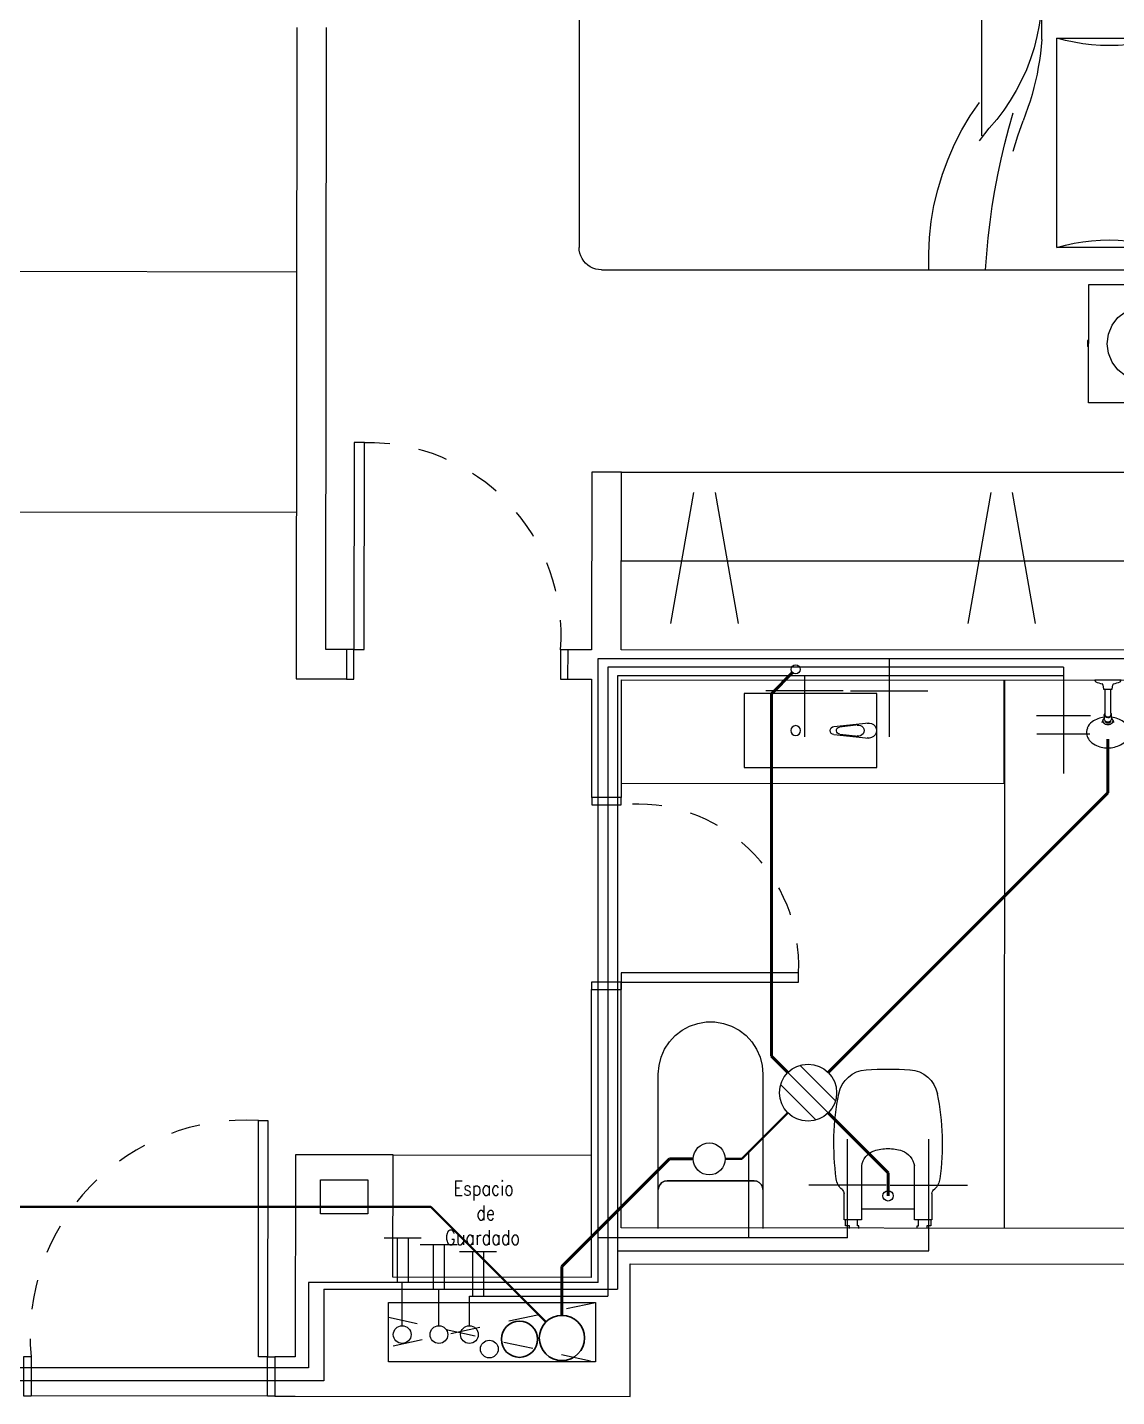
# Model space of a CAD drawing. Header units: millimetres. Extents: x 539 to 842, y -453 to -96.
# Drawn here: x 816.393 to 820.08, y -317.116 to -312.482 of the extents above; entities that cross this region are included whole.
import ezdxf

# ---------------------------------------------------------------- set-up
doc = ezdxf.new("R2010")
doc.units = ezdxf.units.MM
doc.header["$LTSCALE"] = 0.1
for name, pattern in [('ACAD_ISO02W100', [15, 12, -3]), ('CONTINUA', [0]), ('HIDDEN', [0.375, 0.25, -0.125]), ('Trazo', [0.00635, 0.003175, -0.003175])]:
    doc.linetypes.add(name, pattern=pattern)
doc.layers.get('0').update_dxf_attribs({"lineweight": 5})
for name, color, linetype, lineweight in [('00-Agua Caliente', 1, 'Continuous', 20), ('00-Agua Fria', 5, 'ACAD_ISO02W100', 20), ('A-DETL-GENF', 7, 'Continuous', 5), ('A-DOOR', 7, 'Continuous', 5), ('MUEBLES', 250, 'Continuous', 5), ('P-SANR-FIXT', 7, 'Continuous', 5)]:
    doc.layers.add(name, color=color, linetype=linetype, lineweight=lineweight)
doc.layers.add('00-Pluvial', color=40, linetype='Continuous')
doc.layers.add('00-Secundario', color=24, linetype='Continuous')
doc.layers.add('00-Primario', color=7, linetype='Continuous', true_color=0xff2400)
doc.layers.add('A-DOOR-HDLN', color=5, linetype='Trazo', lineweight=5, true_color=0x0000ff)
doc.styles.add('Romans 1.50', font='romans.shx', dxfattribs={"width": 0.8, "height": 0.15})

# ---------------------------------------------------------------- blocks, each defined once
blk = doc.blocks.new('Family6 - Puerta OBLAK - Baño-2882893-1-TORRE-ARQ-PB')
at = {"layer": 'A-DOOR', "color": 8, "lineweight": 25}
for p, q in [((-0.3, 0.05), (-0.325, 0.05)), ((-0.325, 0.05), (-0.325, -0.05)), ((-0.3, -0.05), (-0.3, 0.05)), ((0.325, 0.05), (0.3, 0.05)), ((0.3, 0.05), (0.3, -0.05)), ((0.325, -0.05), (0.325, 0.05)), ((-0.325, -0.05), (-0.3, -0.05)), ((-0.2685, -0.0508), (-0.3, -0.0508)), ((-0.3, -0.0508), (-0.3, -0.6507)), ((-0.2685, -0.6507), (-0.2685, -0.0508)), ((0.3, -0.05), (0.325, -0.05)), ((-0.3, -0.6507), (-0.2685, -0.6507))]:
    blk.add_line(p, q, dxfattribs=at)
at = {"layer": 'A-DOOR-HDLN', "color": 8}
blk.add_arc((-0.2437, -0.1049), 0.5464, 267.4017, 5.688, dxfattribs=at)
blk = doc.blocks.new('Family5 - Puerta OPBLAK - Dormitorio-2880729-1-TORRE-ARQ-PB')
at = {"layer": 'A-DOOR', "color": 8, "lineweight": 25}
for p, q in [((-0.35, 0.05), (-0.375, 0.05)), ((-0.375, 0.05), (-0.375, -0.05)), ((-0.35, -0.05), (-0.35, 0.05)), ((0.375, 0.05), (0.35, 0.05)), ((0.35, 0.05), (0.35, -0.05)), ((0.375, -0.05), (0.375, 0.05)), ((-0.375, -0.05), (-0.35, -0.05)), ((0.35, -0.05), (0.315, -0.05)), ((0.315, -0.05), (0.315, -0.75)), ((0.35, -0.75), (0.35, -0.05)), ((0.35, -0.05), (0.375, -0.05)), ((0.315, -0.75), (0.35, -0.75))]:
    blk.add_line(p, q, dxfattribs=at)
at = {"layer": 'A-DOOR-HDLN', "color": 8}
blk.add_arc((0.3017, -0.0967), 0.6534, 175.8984, 271.164, dxfattribs=at)
blk = doc.blocks.new('Family7 - Puerta OBLAK - Acceso-2885777-1-TORRE-ARQ-PB')
at = {"layer": 'A-DOOR', "color": 8, "lineweight": 25}
for p, q in [((-0.425, -0.0668), (-0.425, 0.0668)), ((-0.425, 0.0668), (-0.4, 0.0668)), ((-0.4, 0.0668), (-0.4, -0.0668)), ((0.4, -0.0668), (0.4, 0.0668)), ((0.4, 0.0668), (0.425, 0.0668)), ((0.425, 0.0668), (0.425, -0.0668)), ((-0.4, -0.0668), (-0.425, -0.0668)), ((-0.4, -0.0667), (-0.3693, -0.0667)), ((-0.4, -0.8667), (-0.4, -0.0667)), ((-0.3693, -0.0667), (-0.3693, -0.8667)), ((0.425, -0.0668), (0.4, -0.0668)), ((-0.3693, -0.8667), (-0.4, -0.8667))]:
    blk.add_line(p, q, dxfattribs=at)
at = {"layer": 'A-DOOR-HDLN', "color": 8}
blk.add_arc((-0.3269, -0.1376), 0.7303, 266.6701, 5.5698, dxfattribs=at)
blk = doc.blocks.new('cama grande')
at = {"layer": 'MUEBLES'}
for p, q in [((584.9898, 704.5615), (585.0149, 704.5615)), ((584.9898, 704.5615), (584.9898, 704.1865)), ((585.0149, 704.5615), (585.3898, 704.5615)), ((585.3898, 704.1866), (585.3898, 704.5615)), ((585.4398, 704.5615), (587.0795, 704.5615)), ((585.4398, 704.4853), (585.4398, 704.5615)), ((587.0795, 704.4853), (587.0795, 704.5615)), ((585.1898, 704.499), (585.1575, 704.4947)), ((585.2222, 704.4947), (585.1898, 704.499)), ((585.1015, 704.4624), (585.0816, 704.4365)), ((585.1273, 704.4822), (585.1015, 704.4624)), ((585.1575, 704.4947), (585.1273, 704.4822)), ((585.2523, 704.4822), (585.2222, 704.4947)), ((585.2782, 704.4624), (585.2523, 704.4822)), ((585.298, 704.4365), (585.2782, 704.4624)), ((585.4398, 704.4853), (585.516, 704.4853)), ((585.4398, 704.4853), (587.0795, 704.4853)), ((585.4556, 704.4554), (585.45, 704.4472)), ((585.4621, 704.4629), (585.4556, 704.4554)), ((585.4696, 704.4695), (585.4621, 704.4629)), ((585.4779, 704.475), (585.4696, 704.4695)), ((585.4869, 704.4795), (585.4779, 704.475)), ((585.4963, 704.4827), (585.4869, 704.4795)), ((585.5061, 704.4846), (585.4963, 704.4827)), ((585.516, 704.4853), (585.5061, 704.4846)), ((587.0133, 704.4846), (587.0033, 704.4853)), ((587.0033, 704.4853), (587.0795, 704.4853)), ((587.023, 704.4827), (587.0133, 704.4846)), ((587.0325, 704.4795), (587.023, 704.4827)), ((587.0414, 704.475), (587.0325, 704.4795)), ((587.0497, 704.4695), (587.0414, 704.475)), ((587.0572, 704.4629), (587.0497, 704.4695)), ((587.0638, 704.4554), (587.0572, 704.4629)), ((587.0693, 704.4472), (587.0638, 704.4554)), ((585.0691, 704.4064), (585.0649, 704.374)), ((585.0816, 704.4365), (585.0691, 704.4064)), ((585.1509, 704.4129), (585.1422, 704.4015)), ((585.1623, 704.4217), (585.1509, 704.4129)), ((585.1756, 704.4272), (585.1623, 704.4217)), ((585.1898, 704.4291), (585.1756, 704.4272)), ((585.1898, 704.4291), (585.1898, 704.384)), ((585.2041, 704.4272), (585.1898, 704.4291)), ((585.2173, 704.4217), (585.2041, 704.4272)), ((585.2287, 704.4129), (585.2173, 704.4217)), ((585.2375, 704.4015), (585.2287, 704.4129)), ((585.3105, 704.4064), (585.298, 704.4365)), ((585.3148, 704.374), (585.3105, 704.4064)), ((585.4405, 704.419), (585.4398, 704.4091)), ((585.4398, 703.8376), (585.4398, 704.4091)), ((585.4424, 704.4288), (585.4405, 704.419)), ((585.4456, 704.4382), (585.4424, 704.4288)), ((585.45, 704.4472), (585.4456, 704.4382)), ((586.2241, 704.4345), (585.516, 704.4345)), ((585.5237, 704.4054), (585.516, 704.4345)), ((585.516, 704.4345), (585.516, 704.0789)), ((585.5301, 704.3761), (585.5237, 704.4054)), ((586.2163, 704.4054), (586.21, 704.3761)), ((586.2241, 704.4345), (586.2163, 704.4054)), ((586.2241, 704.0789), (586.2241, 704.4345)), ((587.0033, 704.4345), (586.2953, 704.4345)), ((586.2953, 704.4345), (586.2953, 704.0789)), ((586.303, 704.4054), (586.2953, 704.4345)), ((586.3093, 704.3761), (586.303, 704.4054)), ((586.9956, 704.4054), (586.9892, 704.3761)), ((587.0033, 704.4345), (586.9956, 704.4054)), ((587.0033, 704.0789), (587.0033, 704.4345)), ((587.0737, 704.4382), (587.0693, 704.4472)), ((587.0769, 704.4288), (587.0737, 704.4382)), ((587.0789, 704.419), (587.0769, 704.4288)), ((587.0795, 704.4091), (587.0789, 704.419)), ((587.0795, 704.4091), (587.0795, 704.0281)), ((587.5027, 704.4338), (587.1277, 704.4338)), ((587.1277, 704.059), (587.1277, 704.4338)), ((587.5277, 704.4338), (587.5027, 704.4338)), ((587.5277, 704.4338), (587.5277, 704.0589)), ((585.0649, 704.374), (585.0691, 704.3417)), ((585.1367, 704.3883), (585.1348, 704.374)), ((585.1798, 704.374), (585.1348, 704.374)), ((585.1348, 704.374), (585.1367, 704.3598)), ((585.1422, 704.4015), (585.1367, 704.3883)), ((585.1367, 704.3598), (585.1422, 704.3465)), ((585.1801, 704.3766), (585.1798, 704.374)), ((585.1798, 704.374), (585.1801, 704.3714)), ((585.1811, 704.379), (585.1801, 704.3766)), ((585.1801, 704.3714), (585.1811, 704.369)), ((585.1827, 704.3811), (585.1811, 704.379)), ((585.1811, 704.369), (585.1827, 704.3669)), ((585.1848, 704.3827), (585.1827, 704.3811)), ((585.1827, 704.3669), (585.1848, 704.3654)), ((585.1872, 704.3837), (585.1848, 704.3827)), ((585.1848, 704.3654), (585.1872, 704.3644)), ((585.1898, 704.384), (585.1872, 704.3837)), ((585.1872, 704.3644), (585.1898, 704.364)), ((585.1924, 704.3837), (585.1898, 704.384)), ((585.1898, 704.364), (585.1924, 704.3644)), ((585.1898, 704.364), (585.1898, 704.319)), ((585.1948, 704.3827), (585.1924, 704.3837)), ((585.1924, 704.3644), (585.1948, 704.3654)), ((585.1969, 704.3811), (585.1948, 704.3827)), ((585.1948, 704.3654), (585.1969, 704.3669)), ((585.1985, 704.379), (585.1969, 704.3811)), ((585.1969, 704.3669), (585.1985, 704.369)), ((585.1995, 704.3766), (585.1985, 704.379)), ((585.1985, 704.369), (585.1995, 704.3714)), ((585.1998, 704.374), (585.1995, 704.3766)), ((585.1995, 704.3714), (585.1998, 704.374)), ((585.1998, 704.374), (585.2448, 704.374)), ((585.243, 704.3883), (585.2375, 704.4015)), ((585.2375, 704.3465), (585.243, 704.3598)), ((585.2448, 704.374), (585.243, 704.3883)), ((585.243, 704.3598), (585.2448, 704.374)), ((585.3105, 704.3417), (585.3148, 704.374)), ((585.535, 704.3465), (585.5301, 704.3761)), ((586.21, 704.3761), (586.205, 704.3465)), ((586.3143, 704.3465), (586.3093, 704.3761)), ((586.9892, 704.3761), (586.9843, 704.3465)), ((587.2954, 704.3671), (587.2653, 704.3546)), ((587.3277, 704.3714), (587.2954, 704.3671)), ((587.3601, 704.3671), (587.3277, 704.3714)), ((587.3902, 704.3546), (587.3601, 704.3671)), ((585.0691, 704.3417), (585.0816, 704.3116)), ((585.0816, 704.3116), (585.1015, 704.2857)), ((585.1422, 704.3465), (585.1509, 704.3351)), ((585.1509, 704.3351), (585.1623, 704.3264)), ((585.1623, 704.3264), (585.1756, 704.3209)), ((585.1756, 704.3209), (585.1898, 704.319)), ((585.1898, 704.319), (585.2041, 704.3209)), ((585.2041, 704.3209), (585.2173, 704.3264)), ((585.2173, 704.3264), (585.2287, 704.3351)), ((585.2287, 704.3351), (585.2375, 704.3465)), ((585.2782, 704.2857), (585.298, 704.3116)), ((585.298, 704.3116), (585.3105, 704.3417)), ((585.5386, 704.3166), (585.535, 704.3465)), ((585.5407, 704.2867), (585.5386, 704.3166)), ((586.2015, 704.3166), (586.1994, 704.2867)), ((586.205, 704.3465), (586.2015, 704.3166)), ((586.3178, 704.3166), (586.3143, 704.3465)), ((586.32, 704.2867), (586.3178, 704.3166)), ((586.9808, 704.3166), (586.9786, 704.2867)), ((586.9843, 704.3465), (586.9808, 704.3166)), ((587.2394, 704.3348), (587.2195, 704.3089)), ((587.2653, 704.3546), (587.2394, 704.3348)), ((587.4161, 704.3348), (587.3902, 704.3546)), ((587.436, 704.3089), (587.4161, 704.3348)), ((585.1015, 704.2857), (585.1273, 704.2658)), ((585.1273, 704.2658), (585.1575, 704.2533)), ((585.2222, 704.2533), (585.2523, 704.2658)), ((585.2523, 704.2658), (585.2782, 704.2857)), ((585.5414, 704.2567), (585.5407, 704.2867)), ((586.1994, 704.2867), (586.1987, 704.2567)), ((586.3207, 704.2567), (586.32, 704.2867)), ((586.9786, 704.2867), (586.9779, 704.2567)), ((587.2071, 704.2788), (587.2028, 704.2464)), ((587.2195, 704.3089), (587.2071, 704.2788)), ((587.2801, 704.2739), (587.2746, 704.2607)), ((587.2888, 704.2853), (587.2801, 704.2739)), ((587.3002, 704.2941), (587.2888, 704.2853)), ((587.3135, 704.2996), (587.3002, 704.2941)), ((587.3277, 704.3014), (587.3135, 704.2996)), ((587.3277, 704.3014), (587.3277, 704.2564)), ((587.342, 704.2996), (587.3277, 704.3014)), ((587.3553, 704.2941), (587.342, 704.2996)), ((587.3667, 704.2853), (587.3553, 704.2941)), ((587.3754, 704.2739), (587.3667, 704.2853)), ((587.3809, 704.2607), (587.3754, 704.2739)), ((587.4484, 704.2788), (587.436, 704.3089)), ((587.4527, 704.2464), (587.4484, 704.2788)), ((585.1575, 704.2533), (585.1898, 704.2491)), ((585.1898, 704.2491), (585.2222, 704.2533)), ((585.5386, 704.1967), (585.5407, 704.2266)), ((585.5407, 704.2266), (585.5414, 704.2567)), ((586.1987, 704.2567), (586.1994, 704.2266)), ((586.1994, 704.2266), (586.2015, 704.1967)), ((586.3178, 704.1967), (586.32, 704.2266)), ((586.32, 704.2266), (586.3207, 704.2567)), ((586.9779, 704.2567), (586.9786, 704.2266)), ((586.9786, 704.2266), (586.9808, 704.1967)), ((587.2028, 704.2464), (587.2071, 704.2141)), ((587.2746, 704.2607), (587.2727, 704.2464)), ((587.3177, 704.2464), (587.2727, 704.2464)), ((587.2727, 704.2464), (587.2746, 704.2322)), ((587.2746, 704.2322), (587.2801, 704.2189)), ((587.2801, 704.2189), (587.2888, 704.2075)), ((587.3181, 704.249), (587.3177, 704.2464)), ((587.3177, 704.2464), (587.3181, 704.2438)), ((587.3191, 704.2514), (587.3181, 704.249)), ((587.3181, 704.2438), (587.3191, 704.2414)), ((587.3207, 704.2535), (587.3191, 704.2514)), ((587.3191, 704.2414), (587.3207, 704.2393)), ((587.3227, 704.2551), (587.3207, 704.2535)), ((587.3207, 704.2393), (587.3227, 704.2377)), ((587.3252, 704.2561), (587.3227, 704.2551)), ((587.3227, 704.2377), (587.3252, 704.2367)), ((587.3277, 704.2564), (587.3252, 704.2561)), ((587.3252, 704.2367), (587.3277, 704.2364)), ((587.3303, 704.2561), (587.3277, 704.2564)), ((587.3277, 704.2364), (587.3303, 704.2367)), ((587.3277, 704.2364), (587.3277, 704.1914)), ((587.3328, 704.2551), (587.3303, 704.2561)), ((587.3303, 704.2367), (587.3328, 704.2377)), ((587.3348, 704.2535), (587.3328, 704.2551)), ((587.3328, 704.2377), (587.3348, 704.2393)), ((587.3364, 704.2514), (587.3348, 704.2535)), ((587.3348, 704.2393), (587.3364, 704.2414)), ((587.3374, 704.249), (587.3364, 704.2514)), ((587.3364, 704.2414), (587.3374, 704.2438)), ((587.3378, 704.2464), (587.3374, 704.249)), ((587.3374, 704.2438), (587.3378, 704.2464)), ((587.3378, 704.2464), (587.3828, 704.2464)), ((587.3667, 704.2075), (587.3754, 704.2189)), ((587.3754, 704.2189), (587.3809, 704.2322)), ((587.3828, 704.2464), (587.3809, 704.2607)), ((587.3809, 704.2322), (587.3828, 704.2464)), ((587.4484, 704.2141), (587.4527, 704.2464)), ((584.9898, 704.1865), (585.3898, 704.1866)), ((585.179, 704.1866), (585.1789, 704.1866)), ((585.1789, 704.1866), (585.1789, 704.1839)), ((585.179, 704.1839), (585.1789, 704.1839)), ((585.179, 704.1839), (585.179, 704.1866)), ((585.1794, 704.1839), (585.179, 704.1839)), ((585.1794, 704.1839), (585.1794, 704.1866)), ((585.1799, 704.1839), (585.1794, 704.1839)), ((585.1799, 704.1839), (585.1799, 704.1866)), ((585.1799, 704.1839), (585.1807, 704.1839)), ((585.1807, 704.1839), (585.1807, 704.1866)), ((585.1807, 704.1839), (585.1816, 704.1839)), ((585.1816, 704.1839), (585.1816, 704.1866)), ((585.1816, 704.1839), (585.1828, 704.1839)), ((585.1828, 704.1839), (585.1828, 704.1866)), ((585.1828, 704.1839), (585.1841, 704.1839)), ((585.1841, 704.1839), (585.1841, 704.1866)), ((585.1841, 704.1839), (585.1855, 704.1839)), ((585.1855, 704.1839), (585.1855, 704.1866)), ((585.1855, 704.1839), (585.1869, 704.1839)), ((585.1869, 704.1839), (585.1869, 704.1866)), ((585.1869, 704.1839), (585.1885, 704.1839)), ((585.1885, 704.1839), (585.1885, 704.1866)), ((585.1885, 704.1839), (585.1901, 704.1839)), ((585.1901, 704.1839), (585.1901, 704.1866)), ((585.1901, 704.1839), (585.1917, 704.1839)), ((585.1917, 704.1839), (585.1917, 704.1866)), ((585.1917, 704.1839), (585.1932, 704.1839)), ((585.1932, 704.1839), (585.1932, 704.1866)), ((585.1932, 704.1839), (585.1948, 704.1839)), ((585.1948, 704.1839), (585.1948, 704.1866)), ((585.1948, 704.1839), (585.1962, 704.1839)), ((585.1962, 704.1839), (585.1962, 704.1866)), ((585.1962, 704.1839), (585.1974, 704.1839)), ((585.1974, 704.1839), (585.1974, 704.1866)), ((585.1974, 704.1839), (585.1985, 704.1839)), ((585.1985, 704.1839), (585.1985, 704.1866)), ((585.1985, 704.1839), (585.1995, 704.1839)), ((585.1995, 704.1839), (585.1995, 704.1866)), ((585.1995, 704.1839), (585.2003, 704.1839)), ((585.2003, 704.1839), (585.2003, 704.1866)), ((585.2008, 704.1839), (585.2003, 704.1839)), ((585.2008, 704.1839), (585.2008, 704.1866)), ((585.2012, 704.1839), (585.2008, 704.1839)), ((585.2012, 704.1839), (585.2012, 704.1866)), ((585.2013, 704.1839), (585.2012, 704.1839)), ((585.2013, 704.1866), (585.2013, 704.1839)), ((585.3898, 704.1866), (585.3898, 704.1866)), ((585.535, 704.1668), (585.5386, 704.1967)), ((586.2015, 704.1967), (586.205, 704.1668)), ((586.3143, 704.1668), (586.3178, 704.1967)), ((586.9808, 704.1967), (586.9843, 704.1668)), ((587.2071, 704.2141), (587.2195, 704.1839)), ((587.2195, 704.1839), (587.2394, 704.1581)), ((587.2888, 704.2075), (587.3002, 704.1988)), ((587.3002, 704.1988), (587.3135, 704.1933)), ((587.3135, 704.1933), (587.3277, 704.1914)), ((587.3277, 704.1914), (587.342, 704.1933)), ((587.342, 704.1933), (587.3553, 704.1988)), ((587.3553, 704.1988), (587.3667, 704.2075)), ((587.4161, 704.1581), (587.436, 704.1839)), ((587.436, 704.1839), (587.4484, 704.2141)), ((585.5237, 704.1079), (585.5301, 704.1372)), ((585.5301, 704.1372), (585.535, 704.1668)), ((586.205, 704.1668), (586.21, 704.1372)), ((586.21, 704.1372), (586.2163, 704.1079)), ((586.303, 704.1079), (586.3093, 704.1372)), ((586.3093, 704.1372), (586.3143, 704.1668)), ((586.9843, 704.1668), (586.9892, 704.1372)), ((586.9892, 704.1372), (586.9956, 704.1079)), ((587.2394, 704.1581), (587.2653, 704.1382)), ((587.2653, 704.1382), (587.2954, 704.1257)), ((587.3601, 704.1257), (587.3902, 704.1382)), ((587.3902, 704.1382), (587.4161, 704.1581)), ((585.516, 704.0789), (585.5237, 704.1079)), ((586.2163, 704.1079), (586.2241, 704.0789)), ((586.2953, 704.0789), (586.303, 704.1079)), ((586.9956, 704.1079), (587.0033, 704.0789)), ((587.2954, 704.1257), (587.3277, 704.1215)), ((587.3277, 704.1215), (587.3601, 704.1257)), ((585.516, 704.0789), (586.2241, 704.0789)), ((586.2953, 704.0789), (587.0033, 704.0789)), ((587.1277, 704.0589), (587.1277, 704.059)), ((587.5277, 704.0589), (587.1277, 704.0589)), ((587.3163, 704.059), (587.3163, 704.0562)), ((587.3163, 704.0562), (587.3164, 704.0562)), ((587.3164, 704.0562), (587.3164, 704.059)), ((587.3164, 704.0562), (587.3168, 704.0562)), ((587.3168, 704.0562), (587.3168, 704.059)), ((587.3168, 704.0562), (587.3173, 704.0562)), ((587.3173, 704.0562), (587.3173, 704.059)), ((587.318, 704.0562), (587.3173, 704.0562)), ((587.318, 704.0562), (587.318, 704.059)), ((587.319, 704.0562), (587.318, 704.0562)), ((587.319, 704.0562), (587.319, 704.059)), ((587.3201, 704.0562), (587.319, 704.0562)), ((587.3201, 704.0562), (587.3201, 704.059)), ((587.3214, 704.0562), (587.3201, 704.0562)), ((587.3214, 704.0562), (587.3214, 704.059)), ((587.3228, 704.0562), (587.3214, 704.0562)), ((587.3228, 704.0562), (587.3228, 704.059)), ((587.3243, 704.0562), (587.3228, 704.0562)), ((587.3243, 704.0562), (587.3243, 704.059)), ((587.3259, 704.0562), (587.3243, 704.0562)), ((587.3259, 704.0562), (587.3259, 704.059)), ((587.3274, 704.0562), (587.3259, 704.0562)), ((587.3274, 704.0562), (587.3274, 704.059)), ((587.329, 704.0562), (587.3274, 704.0562)), ((587.329, 704.0562), (587.329, 704.059)), ((587.3306, 704.0562), (587.329, 704.0562)), ((587.3306, 704.0562), (587.3306, 704.059)), ((587.3321, 704.0562), (587.3306, 704.0562)), ((587.3321, 704.0562), (587.3321, 704.059)), ((587.3335, 704.0562), (587.3321, 704.0562)), ((587.3335, 704.0562), (587.3335, 704.059)), ((587.3348, 704.0562), (587.3335, 704.0562)), ((587.3348, 704.0562), (587.3348, 704.059)), ((587.3359, 704.0562), (587.3348, 704.0562)), ((587.3359, 704.0562), (587.3359, 704.059)), ((587.3368, 704.0562), (587.3359, 704.0562)), ((587.3368, 704.0562), (587.3368, 704.059)), ((587.3376, 704.0562), (587.3368, 704.0562)), ((587.3376, 704.0562), (587.3376, 704.059)), ((587.3376, 704.0562), (587.3382, 704.0562)), ((587.3382, 704.0562), (587.3382, 704.059)), ((587.3382, 704.0562), (587.3386, 704.0562)), ((587.3386, 704.059), (587.3386, 704.059)), ((587.3386, 704.059), (587.3386, 704.0562)), ((587.3386, 704.0562), (587.3386, 704.059)), ((587.3386, 704.0562), (587.3386, 704.0562)), ((586.0112, 703.9882), (585.9889, 703.9809)), ((586.0338, 703.995), (586.0112, 703.9882)), ((586.0566, 704.0012), (586.0338, 703.995)), ((586.0794, 704.0068), (586.0566, 704.0012)), ((586.1025, 704.0118), (586.0794, 704.0068)), ((586.1256, 704.0162), (586.1025, 704.0118)), ((586.1541, 703.9898), (586.1174, 703.9757)), ((586.1488, 704.0201), (586.1256, 704.0162)), ((586.1722, 704.0233), (586.1488, 704.0201)), ((586.1915, 704.0018), (586.1541, 703.9898)), ((586.1956, 704.026), (586.1722, 704.0233)), ((586.2295, 704.0116), (586.1915, 704.0018)), ((586.2191, 704.0281), (586.1956, 704.026)), ((586.2191, 704.0281), (586.3461, 704.0281)), ((586.268, 704.0193), (586.2295, 704.0116)), ((586.3069, 704.0248), (586.268, 704.0193)), ((586.3461, 704.0281), (586.3069, 704.0248)), ((586.3461, 704.0281), (587.0795, 704.0281)), ((587.0795, 704.0281), (587.0795, 703.8249)), ((585.8417, 703.9312), (585.8934, 703.9473)), ((585.8934, 703.9473), (585.9447, 703.9646)), ((585.9667, 703.973), (585.9447, 703.9646)), ((585.9889, 703.9809), (585.9667, 703.973)), ((586.0468, 703.9415), (586.013, 703.9214)), ((586.0816, 703.9596), (586.0468, 703.9415)), ((586.1174, 703.9757), (586.0816, 703.9596)), ((585.8147, 703.8902), (585.8674, 703.9027)), ((585.8674, 703.9027), (585.9198, 703.9164)), ((585.9198, 703.9164), (585.9718, 703.9312)), ((585.9804, 703.8995), (585.9492, 703.8757)), ((586.013, 703.9214), (585.9804, 703.8995)), ((585.5477, 703.8464), (585.6015, 703.8527)), ((585.6015, 703.8527), (585.6551, 703.8602)), ((585.6551, 703.8602), (585.7085, 703.869)), ((585.7085, 703.869), (585.7617, 703.879)), ((585.7617, 703.879), (585.8147, 703.8902)), ((585.876, 703.8167), (585.9193, 703.8503)), ((585.9492, 703.8757), (585.9193, 703.8503)), ((585.4398, 703.8376), (585.4938, 703.8414)), ((585.4398, 703.6456), (585.4398, 703.8376)), ((585.4938, 703.8414), (585.5477, 703.8464)), ((585.8939, 703.8249), (587.0795, 703.8249)), ((585.9609, 703.7858), (586.0061, 703.8167)), ((587.0795, 703.8249), (587.0795, 702.5377)), ((585.8651, 703.7326), (585.9138, 703.7577)), ((585.9138, 703.7577), (585.9609, 703.7858)), ((585.7636, 703.6915), (585.815, 703.7105)), ((585.815, 703.7105), (585.8651, 703.7326)), ((585.6038, 703.6537), (585.6578, 703.663)), ((585.6578, 703.663), (585.7111, 703.6756)), ((585.7111, 703.6756), (585.7636, 703.6915)), ((585.4398, 703.6456), (585.4946, 703.645)), ((585.4398, 702.5377), (585.4398, 703.6456)), ((585.4946, 703.645), (585.5493, 703.6476)), ((585.5493, 703.6476), (585.6038, 703.6537)), ((585.4398, 702.5377), (585.4405, 702.5277)), ((585.4405, 702.5277), (585.4424, 702.5179)), ((585.4424, 702.5179), (585.4456, 702.5085)), ((585.4456, 702.5085), (585.45, 702.4996)), ((587.0693, 702.4996), (587.0737, 702.5085)), ((587.0737, 702.5085), (587.0769, 702.5179)), ((587.0769, 702.5179), (587.0789, 702.5277)), ((587.0789, 702.5277), (587.0795, 702.5377)), ((585.45, 702.4996), (585.4556, 702.4913)), ((585.4556, 702.4913), (585.4621, 702.4838)), ((585.4621, 702.4838), (585.4696, 702.4772)), ((585.4696, 702.4772), (585.4779, 702.4717)), ((585.4779, 702.4717), (585.4869, 702.4673)), ((585.4869, 702.4673), (585.4963, 702.464)), ((585.4963, 702.464), (585.5061, 702.4621)), ((585.5061, 702.4621), (585.516, 702.4615)), ((587.0033, 702.4615), (585.516, 702.4615)), ((587.0033, 702.4615), (587.0133, 702.4621)), ((587.0133, 702.4621), (587.023, 702.464)), ((587.023, 702.464), (587.0325, 702.4673)), ((587.0325, 702.4673), (587.0414, 702.4717)), ((587.0414, 702.4717), (587.0497, 702.4772)), ((587.0497, 702.4772), (587.0572, 702.4838)), ((587.0572, 702.4838), (587.0638, 702.4913)), ((587.0638, 702.4913), (587.0693, 702.4996))]:
    blk.add_line(p, q, dxfattribs=at)
blk = doc.blocks.new('Shower-Valve_Trim-KOHLER-Alteo-K-TS45106 - 2_5 GPM_ 2BZ-Oil-Rubed Nickel-V7-2-TORRE-ARQ- PB _-2_14_')
at = {"layer": 'P-SANR-FIXT', "color": 8}
for p, q in [((2.5274, -14.2181), (2.5169, -14.2613)), ((2.5304, -14.2201), (2.5274, -14.2181)), ((2.5169, -14.2613), (2.5063, -14.3045)), ((2.5491, -14.2543), (2.5352, -14.2486)), ((2.544, -14.2785), (2.5489, -14.2585)), ((2.5489, -14.2585), (2.5496, -14.2555)), ((2.6277, -14.2778), (2.5489, -14.2585)), ((2.5063, -14.3045), (2.5099, -14.304)), ((2.5273, -14.281), (2.5422, -14.2823)), ((2.5433, -14.2816), (2.544, -14.2785)), ((2.544, -14.2785), (2.6228, -14.2978)), ((2.6228, -14.2978), (2.6275, -14.299)), ((2.6273, -14.3012), (2.6353, -14.3032)), ((2.6277, -14.2778), (2.6324, -14.2789)), ((2.6412, -14.2788), (2.6333, -14.2768)), ((2.6353, -14.3032), (2.6403, -14.3044)), ((2.6412, -14.2788), (2.6463, -14.28))]:
    blk.add_line(p, q, dxfattribs=at)
for centre, radius, start, end in [((2.5286, -14.2227), 0.00317, 6.8897, 54.9928), ((2.3096, -14.2492), 0.2237, 0.8645, 6.8897), ((2.5364, -14.2458), 0.00308, 180.8645, 247.6964), ((2.5487, -14.2552), 0.000995, 346.2443, 67.6964), ((2.7256, -14.3114), 0.0905, 131.0831, 158.8669), ((2.697, -14.2785), 0.0469, 98.1333, 131.0831), ((2.696, -14.2716), 0.0399, 63.1676, 98.1333), ((2.6956, -14.2724), 0.0408, 36.2532, 63.1676), ((2.6759, -14.2869), 0.0652, 13.9057, 36.2532), ((2.6548, -14.2921), 0.0869, 359.2137, 13.9057), ((2.5094, -14.3008), 0.00318, 277.4957, 325.5988), ((2.3275, -14.1762), 0.2237, 325.5988, 331.624), ((2.527, -14.284), 0.00308, 84.7921, 151.624), ((2.5423, -14.2813), 0.000995, 264.7921, 346.2443), ((2.629, -14.2944), 0.00706, 209.1801, 256.2443), ((2.6316, -14.2837), 0.00706, 76.2443, 123.3084), ((2.7252, -14.3132), 0.0905, 173.6216, 201.4054), ((2.6532, -14.2979), 0.0156, 203.2443, 228.688), ((2.6423, -14.2962), 0.00848, 256.2443, 285.4027), ((2.6414, -14.2929), 0.0119, 285.4027, 336.4121), ((2.6547, -14.2917), 0.0156, 103.8005, 129.2443), ((2.6364, -14.3294), 0.0206, 46.321, 64.7244), ((2.6442, -14.2882), 0.00848, 47.0858, 76.2443), ((2.6419, -14.2907), 0.0119, 356.0764, 47.0858), ((2.639, -14.2912), 0.0148, 333.9603, 346.2443), ((2.639, -14.2912), 0.0148, 346.2443, 358.5282), ((2.6544, -14.2561), 0.0206, 267.7641, 286.1675), ((2.642, -14.2919), 0.0998, 333.2748, 346.2443), ((2.642, -14.2919), 0.0998, 346.2443, 359.2137), ((2.6846, -14.3292), 0.0469, 201.4054, 234.3552), ((2.6697, -14.312), 0.0652, 296.2353, 318.5828), ((2.6535, -14.2977), 0.0869, 318.5828, 333.2748), ((2.6805, -14.3348), 0.0399, 234.3552, 269.3209), ((2.6805, -14.334), 0.0408, 269.3209, 296.2353)]:
    blk.add_arc(centre, radius, start, end, dxfattribs=at)
for centre, major_axis, start_param, end_param in [((2.63, -14.289), (0.0025, 0.01), 3.141593, 4.712389), ((2.63, -14.289), (0.0025, 0.01), 4.712389, 6.283185), ((2.6499, -14.2938), (0.0042, 0.0171), 2.888228, 4.712389), ((2.6499, -14.2938), (0.00241, 0.00985), 3.041039, 4.712389), ((2.6499, -14.2938), (0.0042, 0.0171), 4.712389, 6.53655), ((2.6499, -14.2938), (0.00241, 0.00985), 4.712389, 6.383739)]:
    blk.add_ellipse(centre, major_axis=major_axis, ratio=0.707107, start_param=start_param, end_param=end_param, dxfattribs=at)
for points in [[(2.6393, -14.2912), (2.6389, -14.2927), (2.6378, -14.2956), (2.6351, -14.2992), (2.632, -14.301), (2.6293, -14.3015), (2.628, -14.3014), (2.6273, -14.3012)], [(2.6393, -14.2912), (2.6397, -14.2897), (2.64, -14.2867), (2.6392, -14.2823), (2.6374, -14.2792), (2.6352, -14.2775), (2.634, -14.277), (2.6333, -14.2768)]]:
    blk.add_open_spline(points, degree=3, knots=[1.570796, 1.570796, 1.570796, 1.570796, 1.963495, 2.356194, 2.748894, 2.945243, 3.141593, 3.141593, 3.141593, 3.141593], dxfattribs=at)
blk = doc.blocks.new('Sanitary_Toilets_Ceramica-Catalano_Zero-70-One-Piece-Close-Coupled-Syphonic - Default-V1-2-TORRE-ARQ- PB _-2_14_')
at = {"layer": 'A-DETL-GENF', "color": 8}
for p, q in [((0.0444, 0.177), (0.0015, 0.177)), ((0.0887, 0.177), (0.0444, 0.177)), ((0.1331, 0.177), (0.0887, 0.177)), ((0.1331, 0.177), (0.1423, 0.1755)), ((0.524, 0.177), (0.1331, 0.177)), ((0.1423, 0.1755), (0.1331, 0.177)), ((0.1423, 0.1755), (0.1507, 0.1713)), ((0.1507, 0.1713), (0.1423, 0.1755)), ((0.1507, 0.1713), (0.1573, 0.1646)), ((0.1573, 0.1646), (0.1507, 0.1713)), ((0.1573, 0.1646), (0.1616, 0.1563)), ((0.1616, 0.1563), (0.1573, 0.1646)), ((0.1616, 0.1563), (0.1631, 0.147)), ((0.1631, 0.147), (0.1616, 0.1563)), ((0.1631, 0.147), (0.1631, -0.147)), ((0.1631, 0.098), (0.1631, 0.147)), ((0.5531, 0.1746), (0.524, 0.177)), ((0.5815, 0.1674), (0.5531, 0.1746)), ((0.6082, 0.1557), (0.5815, 0.1674)), ((0.6327, 0.1397), (0.6082, 0.1557)), ((0.6542, 0.1199), (0.6327, 0.1397)), ((0.1631, 0.049), (0.1631, 0.098)), ((0.6722, 0.0968), (0.6542, 0.1199)), ((0.6861, 0.0711), (0.6722, 0.0968)), ((0.1631, 0), (0.1631, 0.049)), ((0.6956, 0.0435), (0.6861, 0.0711)), ((0.7004, 0.0146), (0.6956, 0.0435)), ((0.7004, -0.0146), (0.7004, 0.0146)), ((0.1631, -0.049), (0.1631, 0)), ((0.6861, -0.0711), (0.6956, -0.0435)), ((0.6956, -0.0435), (0.7004, -0.0146)), ((0.1631, -0.098), (0.1631, -0.049)), ((0.6722, -0.0968), (0.6861, -0.0711)), ((0.1631, -0.147), (0.1631, -0.098)), ((0.6327, -0.1397), (0.6542, -0.1199)), ((0.6542, -0.1199), (0.6722, -0.0968)), ((0.0015, -0.177), (0.0444, -0.177)), ((0.0444, -0.177), (0.0887, -0.177)), ((0.0887, -0.177), (0.1331, -0.177)), ((0.1423, -0.1755), (0.1331, -0.177)), ((0.1331, -0.177), (0.1423, -0.1755)), ((0.1331, -0.177), (0.524, -0.177)), ((0.1507, -0.1713), (0.1423, -0.1755)), ((0.1423, -0.1755), (0.1507, -0.1713)), ((0.1573, -0.1646), (0.1507, -0.1713)), ((0.1507, -0.1713), (0.1573, -0.1646)), ((0.1616, -0.1563), (0.1573, -0.1646)), ((0.1573, -0.1646), (0.1616, -0.1563)), ((0.1631, -0.147), (0.1616, -0.1563)), ((0.1616, -0.1563), (0.1631, -0.147)), ((0.524, -0.177), (0.5531, -0.1746)), ((0.5531, -0.1746), (0.5815, -0.1674)), ((0.5815, -0.1674), (0.6082, -0.1557)), ((0.6082, -0.1557), (0.6327, -0.1397))]:
    blk.add_line(p, q, dxfattribs=at)
blk = doc.blocks.new('Vitreous china bidet _ Debba _ Roca _ 355994xx0 - White - Debba- Roca-2705266-2-TORRE-ARQ- PB _-2_14_')
at = {"layer": 'P-SANR-FIXT', "color": 8}
for p, q in [((0.0357, 0.0802), (0.0357, 0.2622)), ((0.2143, 0.2622), (0.2143, 0.0802)), ((-0.0236, 0.1689), (-0.0236, 0.0802)), ((0.2736, 0.0802), (0.2738, 0.1687)), ((0.0357, 0.1159), (0.2143, 0.1159)), ((-0.0236, 0.0802), (-0.0194, 0.0802)), ((-0.0194, 0.0802), (-0.0194, 0.0596)), ((-0.0194, 0.0802), (0.0221, 0.0802)), ((-0.0194, 0.0596), (-0.006, 0.0596)), ((-0.006, 0.0596), (-0.006, 0.0508)), ((0.0221, 0.0802), (0.0357, 0.0802)), ((0.0221, 0.0596), (0.0221, 0.0802)), ((0.026, 0.0596), (0.0221, 0.0596)), ((0.026, 0.0508), (0.026, 0.0596)), ((0.2143, 0.0802), (0.2279, 0.0802)), ((0.224, 0.0596), (0.2279, 0.0596)), ((0.224, 0.0508), (0.224, 0.0596)), ((0.2279, 0.0802), (0.2694, 0.0802)), ((0.2279, 0.0596), (0.2279, 0.0802)), ((0.256, 0.0508), (0.256, 0.0596)), ((0.256, 0.0596), (0.2694, 0.0596)), ((0.2694, 0.0596), (0.2694, 0.0802)), ((0.2694, 0.0802), (0.2736, 0.0802))]:
    blk.add_line(p, q, dxfattribs=at)
for centre, radius, start, end in [((0.0575, 0.4868), 0.1013, 93.8692, 168.7556), ((0.125, -0.5106), 1.1009, 86.1308, 93.8692), ((0.1925, 0.4868), 0.1013, 11.2444, 86.1308), ((0.8089, 0.3374), 0.8673, 168.7556, 187.8739), ((-0.5589, 0.3374), 0.8673, 352.1261, 11.2444), ((0.1, 0.2529), 0.0649, 110.1691, 171.8309), ((0.1293, 0.1353), 0.1859, 91.3288, 106.151), ((0.1207, 0.1353), 0.1859, 73.849, 88.6712), ((0.15, 0.2529), 0.0649, 8.1691, 69.8309), ((0.0086, 0.2267), 0.0594, 187.8739, 225.1331), ((0.2414, 0.2267), 0.0594, 311.2548, 352.1261), ((-0.0411, 0.1689), 0.0175, 0, 63.7001), ((0.125, 0.1608), 0.0175, 0, 180), ((0.125, 0.1608), 0.0175, 180, 0), ((0.2904, 0.1686), 0.0167, 126.2715, 179.7285)]:
    blk.add_arc(centre, radius, start, end, dxfattribs=at)
blk = doc.blocks.new('Bacha 45x25cm')
at = {"layer": 'MUEBLES', "color": 8}
for p, q in [((0.1116, 0.1456), (0.0994, 0.0278)), ((0.1384, 0.1456), (0.1506, 0.0278)), ((0.1062, 0.0625), (0.1134, 0.1271)), ((0.1367, 0.1258), (0.1438, 0.0625))]:
    blk.add_line(p, q, dxfattribs=at)
blk.add_lwpolyline([(0, 0.45), (0.25, 0.45), (0.25, 0), (0, 0)], close=True, dxfattribs=at)
blk.add_circle((0.125, 0.275), 0.0166, dxfattribs=at)
for centre, radius, start, end in [((0.125, 0.1456), 0.0134, 0, 180), ((0.125, 0.1258), 0.0117, 360, 173.6414), ((0.125, 0.0625), 0.0188, 167.2829, 12.8468), ((0.125, 0.0278), 0.0256, 168.1721, 11.8279)]:
    blk.add_arc(centre, radius, start, end, dxfattribs=at)
blk = doc.blocks.new('T1-1 P-2020')
at = {"color": 8, "lineweight": 5}
for p, q in [((4112.7717, 1288.5206), (4112.7695, 1286.3151)), ((4112.8696, 1286.415), (4112.8717, 1288.5205)), ((4111.3368, 1287.6959), (4112.7709, 1287.6931)), ((4113.7702, 1287.0151), (4113.7696, 1286.4141)), ((4113.8702, 1287.015), (4113.7702, 1287.0151)), ((4113.8696, 1286.414), (4113.8702, 1287.015)), ((4113.8702, 1287.015), (4115.8685, 1287.015)), ((4114.114, 1286.9458), (4114.0363, 1286.5026)), ((4114.1876, 1286.9458), (4114.2653, 1286.5026)), ((4115.1214, 1286.9458), (4115.0436, 1286.5026)), ((4115.1933, 1286.9458), (4115.271, 1286.5026)), ((4111.3351, 1286.882), (4112.7692, 1286.8792)), ((4113.8671, 1286.7148), (4115.8686, 1286.7148)), ((4112.9396, 1286.4149), (4112.8696, 1286.415)), ((4113.7696, 1286.4141), (4113.6896, 1286.4141)), ((4115.8679, 1286.412), (4113.8696, 1286.414)), ((4112.7695, 1286.3151), (4112.9395, 1286.3149)), ((4113.6895, 1286.3141), (4113.7695, 1286.3141)), ((4113.7695, 1286.3141), (4113.7691, 1285.9141)), ((4113.8706, 1285.914), (4113.871, 1286.3125)), ((4113.871, 1286.3125), (4115.8663, 1286.3105)), ((4115.1659, 1285.9612), (4115.1663, 1286.3112)), ((4115.1667, 1286.3105), (4115.1664, 1284.4559)), ((4113.8707, 1285.9625), (4115.1659, 1285.9612)), ((4113.7691, 1285.9141), (4113.7699, 1285.9141)), ((4113.8699, 1285.914), (4113.8706, 1285.914)), ((4113.7685, 1285.2641), (4113.7675, 1284.2891)), ((4113.7692, 1285.2641), (4113.7685, 1285.2641)), ((4113.8692, 1284.4572), (4113.87, 1285.264)), ((4113.87, 1285.264), (4113.8692, 1285.264)), ((4113.87, 1285.289), (4113.87, 1285.264)), ((4112.7672, 1284.7046), (4112.7666, 1284.0206)), ((4113.0973, 1284.7042), (4112.7672, 1284.7046)), ((4113.0969, 1284.2898), (4113.0973, 1284.7042)), ((4113.0973, 1284.7042), (4113.7679, 1284.7036)), ((4112.8521, 1284.5045), (4112.8522, 1284.6195)), ((4112.8522, 1284.6195), (4113.0122, 1284.6193)), ((4113.0122, 1284.6193), (4113.0121, 1284.5043)), ((4113.0121, 1284.5043), (4112.8521, 1284.5045)), ((4115.8644, 1284.4552), (4113.8692, 1284.4572)), ((4113.8996, 1283.8859), (4113.9001, 1284.3357)), ((4113.9001, 1284.3357), (4116.1308, 1284.3335)), ((4113.7675, 1284.2891), (4113.0969, 1284.2898)), ((4113.0816, 1284.0042), (4113.0818, 1284.2048)), ((4113.0818, 1284.2048), (4113.7824, 1284.2041)), ((4113.7824, 1284.2041), (4113.7822, 1284.0035)), ((4112.7666, 1284.0206), (4112.6972, 1284.0206)), ((4113.7822, 1284.0035), (4113.0816, 1284.0042)), ((4112.6721, 1283.8872), (4111.8721, 1283.888)), ((4112.6971, 1283.8871), (4112.7665, 1283.8871)), ((4112.7665, 1283.8871), (4113.8996, 1283.8859))]:
    blk.add_line(p, q, dxfattribs=at)
at = {"color": 8, "linetype": 'HIDDEN', "lineweight": 5}
for p, q in [((4113.7824, 1284.2036), (4113.0816, 1284.0536)), ((4113.0817, 1284.1549), (4113.7822, 1284.0036))]:
    blk.add_line(p, q, dxfattribs=at)
at = {"color": 8, "lineweight": 5, "xscale": -1}
for name, p, rotation in [('cama grande', (3411.2661, 702.2592), 270.0000572671465), ('Bacha 45x25cm', (4114.7356, 1286.2654), 90.00000028208164), ('Sanitary_Toilets_Ceramica-Catalano_Zero-70-One-Piece-Close-Coupled-Syphonic - Default-V1-2-TORRE-ARQ- PB _-2_14_', (4114.1724, 1284.4537), 270.0000000457745)]:
    blk.add_blockref(name, p, dxfattribs=dict(at, rotation=rotation))
at = {"color": 8, "lineweight": 5}
for name, p, rotation in [('Family5 - Puerta OPBLAK - Dormitorio-2880729-1-TORRE-ARQ-PB', (4113.3146, 1286.3645), 179.9427042091335), ('Shower-Valve_Trim-KOHLER-Alteo-K-TS45106 - 2_5 GPM_ 2BZ-Oil-Rubed Nickel-V7-2-TORRE-ARQ- PB _-2_14_', (4128.7709, 1292.1462), 283.7557496523173), ('Family6 - Puerta OBLAK - Baño-2882893-1-TORRE-ARQ-PB', (4113.8196, 1285.589), 89.94270438354559), ('Family7 - Puerta OBLAK - Acceso-2885777-1-TORRE-ARQ-PB', (4112.2722, 1283.9543), 179.9427042870645)]:
    blk.add_blockref(name, p, dxfattribs=dict(at, rotation=rotation))
at = {"color": 8, "lineweight": 5, "xscale": -1}
blk.add_blockref('Vitreous china bidet _ Debba _ Roca _ 355994xx0 - White - Debba- Roca-2705266-2-TORRE-ARQ- PB _-2_14_', (4114.898, 1284.4045), dxfattribs=at)
at = {"color": 8, "lineweight": 5, "insert": (4113.2533, 1284.6163), "char_height": 0.05, "attachment_point": 1, "style": 'Romans 1.50'}
blk.add_mtext_dynamic_manual_height_columns('\\pi0.04895;Espacio \\P\\pi0.1261;de \\P\\pi0.02038;Guardado', width=0.31124, gutter_width=0.375, heights=[0], dxfattribs=at)
blk = doc.blocks.new('LLP')
at = {"layer": '00-Agua Fria', "color": 0, "linetype": 'Continuous', "lineweight": 20}
for p, q in [((-1, 2.4), (1, 2.4)), ((-0.3, 2.4), (-0.3, 0)), ((0.3, 2.4), (0.3, 0))]:
    blk.add_line(p, q, dxfattribs=at)

msp = doc.modelspace()

# ---------------------------------------------------------------- linework, layer by layer
at = {"layer": '00-Agua Caliente', "color": 1, "linetype": 'Continuous', "lineweight": 20}
for p, q in [((819.023, -314.6765), (819.023, -314.8826)), ((819.8995, -314.6475), (819.8995, -315.0077)), ((819.1538, -314.7271), (818.8921, -314.7271)), ((819.8082, -314.8105), (819.9907, -314.8105)), ((819.8095, -314.8734), (819.9894, -314.8734)), ((819.4435, -316.6225), (819.4435, -316.2448)), ((819.3126, -316.4003), (819.5743, -316.4003))]:
    msp.add_line(p, q, dxfattribs=at)
at = {"layer": '00-Agua Caliente', "linetype": 'ACAD_ISO02W100', "ltscale": 3}
for points in [[(819.8995, -314.6475), (818.3574, -314.6475), (818.3574, -316.7766)], [(817.8888, -316.7766), (818.3574, -316.7766)], [(817.8888, -316.8764), (817.8888, -316.7766)]]:
    msp.add_lwpolyline(points, dxfattribs=at)
at = {"layer": '00-Agua Caliente', "linetype": 'CONTINUA'}
for points in [[(819.8995, -314.6765), (818.3906, -314.6765), (818.3906, -316.753)], [(818.3906, -316.6225), (819.4435, -316.6225)], [(817.3962, -316.753), (817.3962, -317.063), (813.8958, -317.063)], [(817.3962, -316.753), (818.3906, -316.753)], [(817.7855, -316.8764), (817.7855, -316.753)]]:
    msp.add_lwpolyline(points, dxfattribs=at)
at = {"layer": '00-Agua Caliente', "color": 1, "linetype": 'CONTINUA', "lineweight": 20}
for centre in [(817.7855, -316.9064), (817.8888, -316.9064)]:
    msp.add_circle(centre, 0.03, dxfattribs=at)
at = {"layer": '00-Agua Fria', "ltscale": 3}
for p, q in [((818.3247, -316.7295), (818.3247, -314.6184)), ((818.3247, -314.6184), (820.2005, -314.6184)), ((819.1682, -316.5788), (818.3247, -316.5788))]:
    msp.add_line(p, q, dxfattribs=at)
at = {"layer": '00-Agua Fria', "color": 5, "linetype": 'Continuous', "lineweight": 20}
for p, q in [((819.3095, -314.6184), (819.3095, -314.8826)), ((819.1786, -314.7271), (819.4404, -314.7271)), ((819.1682, -316.5788), (819.1682, -316.2448)), ((819.2991, -316.4003), (819.0373, -316.4003))]:
    msp.add_line(p, q, dxfattribs=at)
at = {"layer": '00-Agua Fria', "color": 5, "lineweight": 25}
msp.add_line((818.8349, -316.5788), (818.8349, -316.2848), dxfattribs=at)
at = {"layer": '00-Agua Fria', "ltscale": 3}
for points in [[(818.3247, -316.7295), (817.3437, -316.7295), (817.3437, -317.0187), (813.0183, -317.0187)], [(817.6612, -316.8764), (817.6612, -316.7295)]]:
    msp.add_lwpolyline(points, dxfattribs=at)
at = {"layer": '00-Agua Fria', "linetype": 'CONTINUA', "lineweight": 20}
for centre in [(817.6612, -316.9064), (817.9563, -316.9552)]:
    msp.add_circle(centre, 0.03, dxfattribs=at)
at = {"layer": '00-Pluvial', "lineweight": 30}
msp.add_circle((818.0582, -316.9222), 0.0612, dxfattribs=at)
at = {"layer": '00-Primario', "lineweight": 40}
for points in [[(818.9666, -316.1559), (818.8106, -316.3119)], [(818.7548, -316.3119), (818.8106, -316.3119)], [(814.2242, -316.4739), (817.7581, -316.4739)], [(818.1479, -316.8637), (817.7581, -316.4739)]]:
    msp.add_lwpolyline(points, dxfattribs=at)
at = {"layer": '00-Primario', "lineweight": 50}
for points in [[(818.5657, -316.3119), (818.202, -316.6756)], [(818.6465, -316.3119), (818.5657, -316.3119)], [(818.202, -316.8413), (818.202, -316.6756)]]:
    msp.add_lwpolyline(points, dxfattribs=at)
at = {"layer": '00-Primario', "lineweight": 20}
msp.add_circle((818.7007, -316.3119), 0.0541, dxfattribs=at)
at = {"layer": '00-Primario', "lineweight": 30}
msp.add_circle((818.202, -316.9178), 0.0765, dxfattribs=at)
at = {"layer": '00-Secundario', "lineweight": 15}
for p, q in [((818.9666, -316.0191), (819.1034, -316.1559)), ((819.0074, -315.9948), (819.1277, -316.1152)), ((818.9423, -316.0599), (819.0627, -316.1802))]:
    msp.add_line(p, q, dxfattribs=at)
at = {"layer": '00-Secundario', "lineweight": 50}
for points in [[(818.9827, -314.6654), (818.911, -314.7371)], [(818.911, -315.9635), (818.911, -314.7371)], [(820.05, -314.8907), (820.05, -315.0726)], [(819.1034, -316.0191), (820.05, -315.0726)], [(818.9666, -316.0191), (818.911, -315.9635)], [(819.1034, -316.1559), (819.3058, -316.3583)], [(819.3058, -316.437), (819.3058, -316.3583)]]:
    msp.add_lwpolyline(points, dxfattribs=at)
at = {"layer": '00-Secundario', "linetype": 'Continuous', "lineweight": 20}
msp.add_circle((818.9934, -314.6547), 0.0151, dxfattribs=at)
at = {"layer": '00-Secundario', "lineweight": 25}
msp.add_circle((819.035, -316.0875), 0.0967, dxfattribs=at)

# ---------------------------------------------------------------- block references
at = {"color": 2}
msp.add_blockref('T1-1 P-2020', (-3295.4671, -1601.0022), dxfattribs=at)
at = {"layer": '00-Agua Caliente', "color": 1, "linetype": 'Continuous', "lineweight": 20, "xscale": -0.0625, "yscale": 0.0625, "zscale": 0.0625}
for p in [(817.7849, -316.753), (817.9177, -316.7766)]:
    msp.add_blockref('LLP', p, dxfattribs=at)
at = {"layer": '00-Agua Fria', "linetype": 'Continuous', "lineweight": 20, "xscale": -0.0625, "yscale": 0.0625, "zscale": 0.0625}
msp.add_blockref('LLP', (817.6626, -316.7295), dxfattribs=at)

doc.saveas('drawing.dxf')
